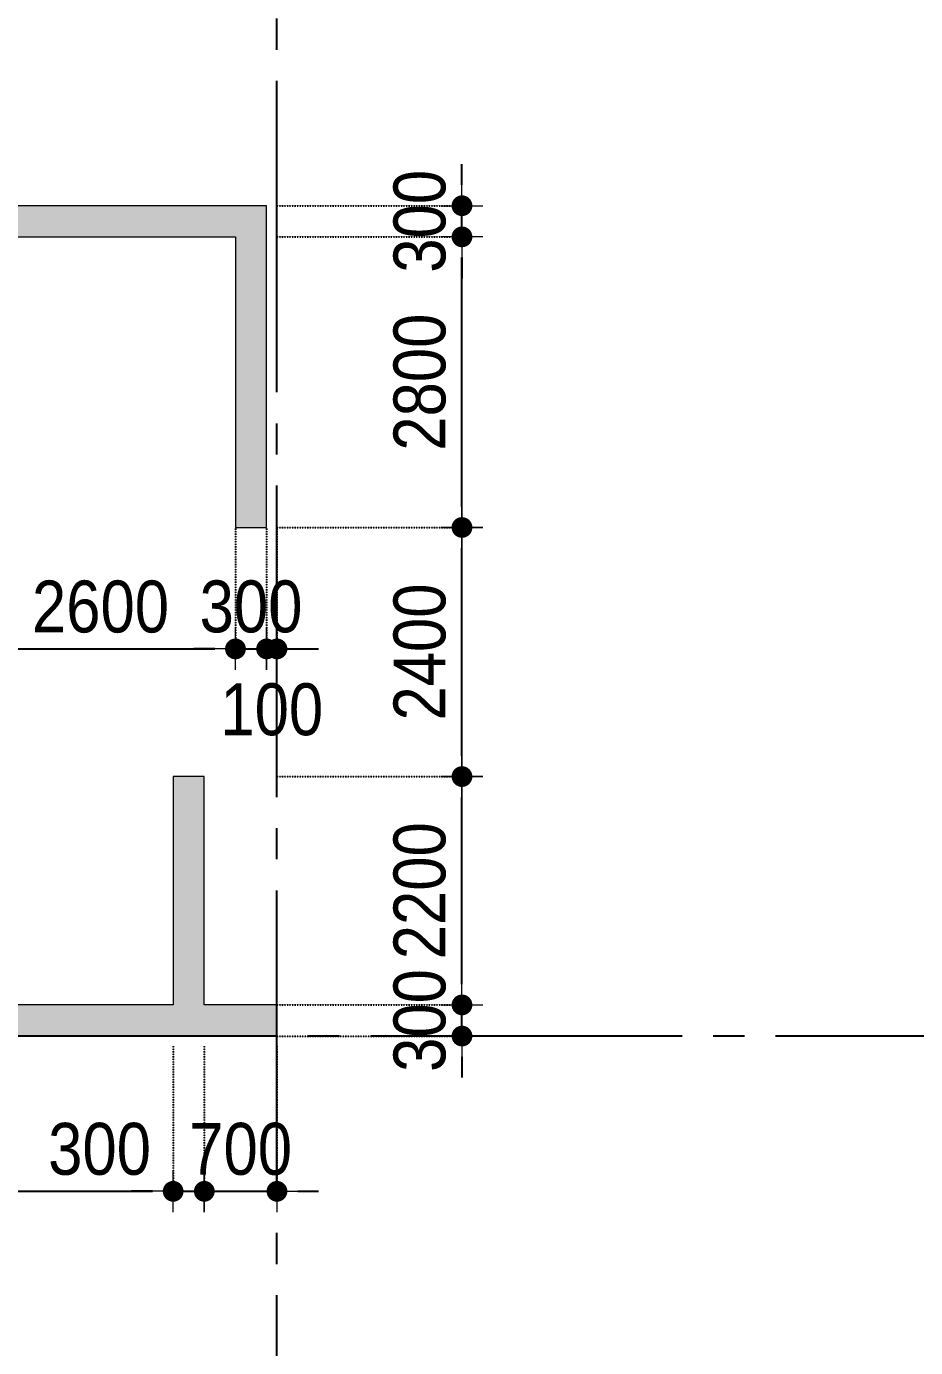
# Model space of a CAD drawing. Header units: millimetres. Extents: x -3973692 to -2843767, y 592734 to 838475.
# Drawn here: x -3463608 to -3455044, y 619230 to 631958 of the extents above; entities that cross this region are included whole.
import ezdxf
from ezdxf.enums import TextEntityAlignment as Align

# ---------------------------------------------------------------- set-up
doc = ezdxf.new("R2010")
doc.units = ezdxf.units.MM
doc.header["$MEASUREMENT"] = 0
doc.header["$PDMODE"] = 3
doc.header["$PDSIZE"] = -20
for name, pattern in [('CHG_XX_Luoi truc$0$MB_Luoi truc$0$Center101', [13, 10, -1, 1, -1]), ('DIVIDE2', [15.875, 6.35, -3.175, 0, -3.175, 0, -3.175]), ('HIDDEN5', [2.8375, 1.25, -1.5875])]:
    doc.linetypes.add(name, pattern=pattern)
doc.layers.get('0').update_dxf_attribs({"lineweight": 9})
doc.layers.get('Defpoints').update_dxf_attribs({"color": 10, "lineweight": 0})
for name, color, linetype, lineweight in [("'S_General_Dim_1", 1, 'Continuous', 18), ("'S_General_Divide_3 Intermediate", 3, 'DIVIDE2', 40), ('CHG_XX_Cot_Tang 1$0$NS-Pier', 150, 'Continuous', 9)]:
    doc.layers.add(name, color=color, linetype=linetype, lineweight=lineweight)
doc.layers.add('CHG_XX_Luoi truc$0$Grid', color=34, linetype='Continuous')
doc.layers.add('CHG_XX_Luoi truc$0$Grid Line', color=251, linetype='CHG_XX_Luoi truc$0$MB_Luoi truc$0$Center101')
doc.styles.add('arial', font='arial.ttf', dxfattribs={"width": 0.85})
doc.styles.add('CHG_XX_Luoi truc$0$MB_Luoi truc$0$Grid A-F$0$VNI-HelveCB', font='')
doc.styles.get('CHG_XX_Luoi truc$0$MB_Luoi truc$0$Grid A-F$0$VNI-HelveCB').set_extended_font_data('VNI-Helve-Condense', bold=True)
doc.dimstyles.new('200', dxfattribs={"dimscale": 200, "dimtxt": 2.5, "dimasz": 1, "dimexe": 0, "dimexo": 0, "dimgap": 0.75, "dimtad": 1, "dimdec": 0, "dimrnd": 10, "dimzin": 9, "dimdsep": 46, "dimtxsty": 'arial', "dimblk1": 'DIMDOT', "dimblk2": 'DIMDOT', "dimsah": 1, "dimcen": 2, "dimdle": 3, "dimclre": 8, "dimclrt": 2, "dimadec": 0, "dimazin": 0, "dimtfac": 1, "dimtdec": 0, "dimtix": 1, "dimtmove": 2, "dimatfit": 3, "dimldrblk": 'DIMPIJL', "dimfxl": 1, "dimtvp": 1.8, "dimtolj": 1, "dimtzin": 0, "dimarcsym": 0})

# ---------------------------------------------------------------- blocks, each defined once
blk = doc.blocks.new('*U2841')
at = {"layer": 'CHG_XX_Luoi truc$0$Grid Line'}
blk.add_line((0, 0), (0, 608), dxfattribs=at)
at = {"layer": 'CHG_XX_Luoi truc$0$Grid', "lineweight": -2, "style": 'CHG_XX_Luoi truc$0$MB_Luoi truc$0$Grid A-F$0$VNI-HelveCB'}
for tag, p in [('GRIDSUB', (0, 617)), ('GRID', (0, -9))]:
    blk.add_attdef(tag, text='', height=5, dxfattribs=at).set_placement(p, align=Align.MIDDLE)
blk = doc.blocks.new('*U2843')
at = {"layer": 'CHG_XX_Luoi truc$0$Grid Line'}
blk.add_line((0, 0), (0, 438), dxfattribs=at)
at = {"layer": 'CHG_XX_Luoi truc$0$Grid', "lineweight": -2, "style": 'CHG_XX_Luoi truc$0$MB_Luoi truc$0$Grid A-F$0$VNI-HelveCB'}
for tag, p in [('GRIDSUB', (0, 447)), ('GRID', (0, -9))]:
    blk.add_attdef(tag, text='', height=5, dxfattribs=at).set_placement(p, align=Align.MIDDLE)
blk = doc.blocks.new('CHG_XX_Luoi truc')
at = {"layer": 'CHG_XX_Luoi truc$0$Grid', "xscale": 300, "yscale": 300, "zscale": 300}
blk.add_blockref('*U2841', (87300, -12747), dxfattribs=at)
at = {"layer": 'CHG_XX_Luoi truc$0$Grid', "xscale": 300.0000000000013, "yscale": 300.0000000000013, "zscale": 300.0000000000013, "rotation": 90}
blk.add_blockref('*U2843', (110703, 12250), dxfattribs=at)
blk = doc.blocks.new('CHG_XX_Cot_Tang 1')
at = {"layer": 'CHG_XX_Cot_Tang 1$0$NS-Pier'}
h = blk.add_hatch(color=256, dxfattribs=at)
h.dxf.hatch_style = 1
h.paths.add_polyline_path([(84300, 19950), (86900, 19950), (86900, 17150), (87200, 17150), (87200, 20250), (84000, 20250), (84000, 19650), (79600, 19650), (79600, 17150), (79900, 17150), (79900, 19350), (84300, 19350)])
h = blk.add_hatch(color=256, dxfattribs=at)
h.dxf.hatch_style = 1
h.paths.add_polyline_path([(87300, 12550), (86600, 12550), (86600, 14750), (86300, 14750), (86300, 12550), (79900, 12550), (79900, 14750), (79600, 14750), (79600, 12250), (87300, 12250)])
for points in [[(87200, 17150), (87200, 20250), (84000, 20250), (84000, 19650), (79600, 19650), (79600, 17150), (79900, 17150), (79900, 19350), (84300, 19350), (84300, 19950), (86900, 19950), (86900, 17150), (87200, 17150)], [(79600, 14750), (79600, 12250), (87300, 12250), (87300, 12550), (86600, 12550), (86600, 14750), (86300, 14750), (86300, 12550), (79900, 12550), (79900, 14750), (79600, 14750)]]:
    blk.add_lwpolyline(points, dxfattribs=at)
blk.add_blockref('CHG_XX_Luoi truc', (0, 0), dxfattribs=at)
blk = doc.blocks.new('DIMDOT')
for p, q in [((0, -1), (0, 1)), ((1, 0), (-1, 0))]:
    blk.add_line(p, q)
at = {"const_width": 0.5}
blk.add_lwpolyline([(-0.25, 0, 1), (0.25, 0, 1)], format="xyb", close=True, dxfattribs=at)
blk = doc.blocks.new('*D370')
at = {"layer": "'S_General_Dim_1", "color": 8, "linetype": 'HIDDEN5', "lineweight": -2, "transparency": 16777216}
for p, q in [((-3468595, 622135), (-3468595, 620735)), ((-3462195, 622135), (-3462195, 620735))]:
    blk.add_line(p, q, dxfattribs=at)
at = {"layer": "'S_General_Dim_1", "color": 0, "lineweight": -2, "transparency": 16777216}
blk.add_line((-3468395, 620735), (-3462395, 620735), dxfattribs=at)
at = {"layer": 'Defpoints', "color": 0, "transparency": 16777216}
for p in [(-3468595, 622135), (-3462195, 622135), (-3462195, 620735)]:
    blk.add_point(p, dxfattribs=at)
at = {"layer": "'S_General_Dim_1", "color": 0, "lineweight": -2, "transparency": 16777216, "xscale": 200, "yscale": 200, "zscale": 200, "rotation": 180}
blk.add_blockref('DIMDOT', (-3468595, 620735), dxfattribs=at)
at = {"layer": "'S_General_Dim_1", "color": 0, "lineweight": -2, "transparency": 16777216, "xscale": 200, "yscale": 200, "zscale": 200}
blk.add_blockref('DIMDOT', (-3462195, 620735), dxfattribs=at)
at = {"layer": "'S_General_Dim_1", "color": 2, "transparency": 16777216, "insert": (-3465395, 621141), "char_height": 500, "attachment_point": 5, "style": 'arial'}
blk.add_mtext('\\A1;6400', dxfattribs=at)
blk = doc.blocks.new('DIMPIJL')
at = {"linetype": 'ByBlock'}
blk.add_solid([(-2.5, 0.417), (-2.5, -0.417), (0, 0)], dxfattribs=at)
blk = doc.blocks.new('*D371')
at = {"layer": "'S_General_Dim_1", "color": 8, "linetype": 'HIDDEN5', "lineweight": -2, "transparency": 16777216}
for p, q in [((-3462195, 622135), (-3462195, 620735)), ((-3461895, 622135), (-3461895, 620735))]:
    blk.add_line(p, q, dxfattribs=at)
at = {"layer": "'S_General_Dim_1", "color": 0, "lineweight": -2, "transparency": 16777216}
for p, q in [((-3462395, 620735), (-3462595, 620735)), ((-3462195, 620735), (-3461895, 620735)), ((-3461695, 620735), (-3461495, 620735))]:
    blk.add_line(p, q, dxfattribs=at)
at = {"layer": 'Defpoints', "color": 0, "transparency": 16777216}
for p in [(-3462195, 622135), (-3461895, 622135), (-3461895, 620735)]:
    blk.add_point(p, dxfattribs=at)
at = {"layer": "'S_General_Dim_1", "color": 0, "lineweight": -2, "transparency": 16777216, "xscale": 200, "yscale": 200, "zscale": 200}
blk.add_blockref('DIMDOT', (-3462195, 620735), dxfattribs=at)
at = {"layer": "'S_General_Dim_1", "color": 0, "lineweight": -2, "transparency": 16777216, "xscale": 200, "yscale": 200, "zscale": 200, "rotation": 180}
blk.add_blockref('DIMDOT', (-3461895, 620735), dxfattribs=at)
at = {"layer": "'S_General_Dim_1", "color": 2, "transparency": 16777216, "insert": (-3462904, 621141), "char_height": 500, "attachment_point": 5, "style": 'arial'}
blk.add_mtext('\\A1;300', dxfattribs=at)
blk = doc.blocks.new('*D372')
at = {"layer": "'S_General_Dim_1", "color": 8, "linetype": 'HIDDEN5', "lineweight": -2, "transparency": 16777216}
for p, q in [((-3461895, 622135), (-3461895, 620735)), ((-3461195, 622135), (-3461195, 620735))]:
    blk.add_line(p, q, dxfattribs=at)
at = {"layer": "'S_General_Dim_1", "color": 0, "lineweight": -2, "transparency": 16777216}
for p, q in [((-3462095, 620735), (-3462295, 620735)), ((-3461895, 620735), (-3461195, 620735)), ((-3460995, 620735), (-3460795, 620735))]:
    blk.add_line(p, q, dxfattribs=at)
at = {"layer": 'Defpoints', "color": 0, "transparency": 16777216}
for p in [(-3461895, 622135), (-3461195, 622135), (-3461195, 620735)]:
    blk.add_point(p, dxfattribs=at)
at = {"layer": "'S_General_Dim_1", "color": 0, "lineweight": -2, "transparency": 16777216, "xscale": 200, "yscale": 200, "zscale": 200}
blk.add_blockref('DIMDOT', (-3461895, 620735), dxfattribs=at)
at = {"layer": "'S_General_Dim_1", "color": 0, "lineweight": -2, "transparency": 16777216, "xscale": 200, "yscale": 200, "zscale": 200, "rotation": 180}
blk.add_blockref('DIMDOT', (-3461195, 620735), dxfattribs=at)
at = {"layer": "'S_General_Dim_1", "color": 2, "transparency": 16777216, "insert": (-3461545, 621141), "char_height": 500, "attachment_point": 5, "style": 'arial'}
blk.add_mtext('\\A1;700', dxfattribs=at)
blk = doc.blocks.new('*D373')
at = {"layer": "'S_General_Dim_1", "color": 0, "lineweight": -2, "transparency": 16777216}
for p, q in [((-3459413, 622731), (-3459413, 622931)), ((-3459413, 622231), (-3459413, 622531)), ((-3459413, 622031), (-3459413, 621831))]:
    blk.add_line(p, q, dxfattribs=at)
at = {"layer": "'S_General_Dim_1", "color": 8, "linetype": 'HIDDEN5', "lineweight": -2, "transparency": 16777216}
for p, q in [((-3461195, 622531), (-3459413, 622531)), ((-3461195, 622231), (-3459413, 622231))]:
    blk.add_line(p, q, dxfattribs=at)
at = {"layer": 'Defpoints', "color": 0, "transparency": 16777216}
for p in [(-3461195, 622531), (-3459413, 622531), (-3461195, 622231)]:
    blk.add_point(p, dxfattribs=at)
at = {"layer": "'S_General_Dim_1", "color": 0, "lineweight": -2, "transparency": 16777216, "xscale": 200, "yscale": 200, "zscale": 200}
for p, rotation in [((-3459413, 622531), 270), ((-3459413, 622231), 90)]:
    blk.add_blockref('DIMDOT', p, dxfattribs=dict(at, rotation=rotation))
at = {"layer": "'S_General_Dim_1", "color": 2, "transparency": 16777216, "insert": (-3459819, 622381), "char_height": 500, "attachment_point": 5, "rotation": 90, "style": 'arial'}
blk.add_mtext('\\A1;300', dxfattribs=at)
blk = doc.blocks.new('*D374')
at = {"layer": "'S_General_Dim_1", "color": 8, "linetype": 'HIDDEN5', "lineweight": -2, "transparency": 16777216}
for p, q in [((-3461195, 624731), (-3459413, 624731)), ((-3461195, 622531), (-3459413, 622531))]:
    blk.add_line(p, q, dxfattribs=at)
at = {"layer": "'S_General_Dim_1", "color": 0, "lineweight": -2, "transparency": 16777216}
blk.add_line((-3459413, 622731), (-3459413, 624531), dxfattribs=at)
at = {"layer": 'Defpoints', "color": 0, "transparency": 16777216}
for p in [(-3461195, 624731), (-3459413, 624731), (-3461195, 622531)]:
    blk.add_point(p, dxfattribs=at)
at = {"layer": "'S_General_Dim_1", "color": 0, "lineweight": -2, "transparency": 16777216, "xscale": 200, "yscale": 200, "zscale": 200}
for p, rotation in [((-3459413, 624731), 90), ((-3459413, 622531), 270)]:
    blk.add_blockref('DIMDOT', p, dxfattribs=dict(at, rotation=rotation))
at = {"layer": "'S_General_Dim_1", "color": 2, "transparency": 16777216, "insert": (-3459819, 623631), "char_height": 500, "attachment_point": 5, "rotation": 90, "style": 'arial'}
blk.add_mtext('\\A1;2200', dxfattribs=at)
blk = doc.blocks.new('*D375')
at = {"layer": "'S_General_Dim_1", "color": 8, "linetype": 'HIDDEN5', "lineweight": -2, "transparency": 16777216}
for p, q in [((-3461195, 627131), (-3459413, 627131)), ((-3461195, 624731), (-3459413, 624731))]:
    blk.add_line(p, q, dxfattribs=at)
at = {"layer": "'S_General_Dim_1", "color": 0, "lineweight": -2, "transparency": 16777216}
blk.add_line((-3459413, 624931), (-3459413, 626931), dxfattribs=at)
at = {"layer": 'Defpoints', "color": 0, "transparency": 16777216}
for p in [(-3461195, 627131), (-3459413, 627131), (-3461195, 624731)]:
    blk.add_point(p, dxfattribs=at)
at = {"layer": "'S_General_Dim_1", "color": 0, "lineweight": -2, "transparency": 16777216, "xscale": 200, "yscale": 200, "zscale": 200}
for p, rotation in [((-3459413, 627131), 90), ((-3459413, 624731), 270)]:
    blk.add_blockref('DIMDOT', p, dxfattribs=dict(at, rotation=rotation))
at = {"layer": "'S_General_Dim_1", "color": 2, "transparency": 16777216, "insert": (-3459819, 625931), "char_height": 500, "attachment_point": 5, "rotation": 90, "style": 'arial'}
blk.add_mtext('\\A1;2400', dxfattribs=at)
blk = doc.blocks.new('*D376')
at = {"layer": "'S_General_Dim_1", "color": 8, "linetype": 'HIDDEN5', "lineweight": -2, "transparency": 16777216}
for p, q in [((-3461195, 629931), (-3459413, 629931)), ((-3461195, 627131), (-3459413, 627131))]:
    blk.add_line(p, q, dxfattribs=at)
at = {"layer": "'S_General_Dim_1", "color": 0, "lineweight": -2, "transparency": 16777216}
blk.add_line((-3459413, 627331), (-3459413, 629731), dxfattribs=at)
at = {"layer": 'Defpoints', "color": 0, "transparency": 16777216}
for p in [(-3461195, 629931), (-3459413, 629931), (-3461195, 627131)]:
    blk.add_point(p, dxfattribs=at)
at = {"layer": "'S_General_Dim_1", "color": 0, "lineweight": -2, "transparency": 16777216, "xscale": 200, "yscale": 200, "zscale": 200}
for p, rotation in [((-3459413, 629931), 90), ((-3459413, 627131), 270)]:
    blk.add_blockref('DIMDOT', p, dxfattribs=dict(at, rotation=rotation))
at = {"layer": "'S_General_Dim_1", "color": 2, "transparency": 16777216, "insert": (-3459819, 628531), "char_height": 500, "attachment_point": 5, "rotation": 90, "style": 'arial'}
blk.add_mtext('\\A1;2800', dxfattribs=at)
blk = doc.blocks.new('*D377')
at = {"layer": "'S_General_Dim_1", "color": 0, "lineweight": -2, "transparency": 16777216}
for p, q in [((-3459413, 630431), (-3459413, 630631)), ((-3459413, 629931), (-3459413, 630231)), ((-3459413, 629731), (-3459413, 629531))]:
    blk.add_line(p, q, dxfattribs=at)
at = {"layer": "'S_General_Dim_1", "color": 8, "linetype": 'HIDDEN5', "lineweight": -2, "transparency": 16777216}
for p, q in [((-3461195, 630231), (-3459413, 630231)), ((-3461195, 629931), (-3459413, 629931))]:
    blk.add_line(p, q, dxfattribs=at)
at = {"layer": 'Defpoints', "color": 0, "transparency": 16777216}
for p in [(-3461195, 630231), (-3459413, 630231), (-3461195, 629931)]:
    blk.add_point(p, dxfattribs=at)
at = {"layer": "'S_General_Dim_1", "color": 0, "lineweight": -2, "transparency": 16777216, "xscale": 200, "yscale": 200, "zscale": 200}
for p, rotation in [((-3459413, 630231), 270), ((-3459413, 629931), 90)]:
    blk.add_blockref('DIMDOT', p, dxfattribs=dict(at, rotation=rotation))
at = {"layer": "'S_General_Dim_1", "color": 2, "transparency": 16777216, "insert": (-3459819, 630081), "char_height": 500, "attachment_point": 5, "rotation": 90, "style": 'arial'}
blk.add_mtext('\\A1;300', dxfattribs=at)
blk = doc.blocks.new('*D382')
at = {"layer": "'S_General_Dim_1", "color": 8, "linetype": 'HIDDEN5', "lineweight": -2, "transparency": 16777216}
for p, q in [((-3464195, 627131), (-3464195, 625961)), ((-3461595, 627131), (-3461595, 625961))]:
    blk.add_line(p, q, dxfattribs=at)
at = {"layer": "'S_General_Dim_1", "color": 0, "lineweight": -2, "transparency": 16777216}
blk.add_line((-3463995, 625961), (-3461795, 625961), dxfattribs=at)
at = {"layer": 'Defpoints', "color": 0, "transparency": 16777216}
for p in [(-3464195, 627131), (-3461595, 627131), (-3461595, 625961)]:
    blk.add_point(p, dxfattribs=at)
at = {"layer": "'S_General_Dim_1", "color": 0, "lineweight": -2, "transparency": 16777216, "xscale": 200, "yscale": 200, "zscale": 200, "rotation": 180}
blk.add_blockref('DIMDOT', (-3464195, 625961), dxfattribs=at)
at = {"layer": "'S_General_Dim_1", "color": 0, "lineweight": -2, "transparency": 16777216, "xscale": 200, "yscale": 200, "zscale": 200}
blk.add_blockref('DIMDOT', (-3461595, 625961), dxfattribs=at)
at = {"layer": "'S_General_Dim_1", "color": 2, "transparency": 16777216, "insert": (-3462895, 626366), "char_height": 500, "attachment_point": 5, "style": 'arial'}
blk.add_mtext('\\A1;2600', dxfattribs=at)
blk = doc.blocks.new('*D383')
at = {"layer": "'S_General_Dim_1", "color": 8, "linetype": 'HIDDEN5', "lineweight": -2, "transparency": 16777216}
for p, q in [((-3461595, 627131), (-3461595, 625961)), ((-3461295, 627131), (-3461295, 625961))]:
    blk.add_line(p, q, dxfattribs=at)
at = {"layer": "'S_General_Dim_1", "color": 0, "lineweight": -2, "transparency": 16777216}
for p, q in [((-3461795, 625961), (-3461995, 625961)), ((-3461595, 625961), (-3461295, 625961)), ((-3461095, 625961), (-3460895, 625961))]:
    blk.add_line(p, q, dxfattribs=at)
at = {"layer": 'Defpoints', "color": 0, "transparency": 16777216}
for p in [(-3461595, 627131), (-3461295, 627131), (-3461295, 625961)]:
    blk.add_point(p, dxfattribs=at)
at = {"layer": "'S_General_Dim_1", "color": 0, "lineweight": -2, "transparency": 16777216, "xscale": 200, "yscale": 200, "zscale": 200}
blk.add_blockref('DIMDOT', (-3461595, 625961), dxfattribs=at)
at = {"layer": "'S_General_Dim_1", "color": 0, "lineweight": -2, "transparency": 16777216, "xscale": 200, "yscale": 200, "zscale": 200, "rotation": 180}
blk.add_blockref('DIMDOT', (-3461295, 625961), dxfattribs=at)
at = {"layer": "'S_General_Dim_1", "color": 2, "transparency": 16777216, "insert": (-3461445, 626367), "char_height": 500, "attachment_point": 5, "style": 'arial'}
blk.add_mtext('\\A1;300', dxfattribs=at)
blk = doc.blocks.new('*D384')
at = {"layer": "'S_General_Dim_1", "color": 8, "linetype": 'HIDDEN5', "lineweight": -2, "transparency": 16777216}
for p, q in [((-3461295, 627131), (-3461295, 625961)), ((-3461195, 627131), (-3461195, 625961))]:
    blk.add_line(p, q, dxfattribs=at)
at = {"layer": "'S_General_Dim_1", "color": 0, "lineweight": -2, "transparency": 16777216}
for p, q in [((-3461495, 625961), (-3461695, 625961)), ((-3461295, 625961), (-3461195, 625961)), ((-3460995, 625961), (-3460795, 625961))]:
    blk.add_line(p, q, dxfattribs=at)
at = {"layer": 'Defpoints', "color": 0, "transparency": 16777216}
for p in [(-3461295, 627131), (-3461195, 627131), (-3461195, 625961)]:
    blk.add_point(p, dxfattribs=at)
at = {"layer": "'S_General_Dim_1", "color": 0, "lineweight": -2, "transparency": 16777216, "xscale": 200, "yscale": 200, "zscale": 200}
blk.add_blockref('DIMDOT', (-3461295, 625961), dxfattribs=at)
at = {"layer": "'S_General_Dim_1", "color": 0, "lineweight": -2, "transparency": 16777216, "xscale": 200, "yscale": 200, "zscale": 200, "rotation": 180}
blk.add_blockref('DIMDOT', (-3461195, 625961), dxfattribs=at)
at = {"layer": "'S_General_Dim_1", "color": 2, "transparency": 16777216, "insert": (-3461245, 625376), "char_height": 500, "attachment_point": 5, "style": 'arial'}
blk.add_mtext('\\A1;100', dxfattribs=at)

msp = doc.modelspace()

# ---------------------------------------------------------------- block references
at = {"layer": "'S_General_Divide_3 Intermediate"}
msp.add_blockref('CHG_XX_Cot_Tang 1', (-3548495.2, 609981), dxfattribs=at)

# ---------------------------------------------------------------- dimensions: what is measured, and where the dimension line sits
at = {"layer": "'S_General_Dim_1"}
for base, p1, p2, picture, middle in [((-3459413.3, 630231), (-3461195.2, 629931), (-3461195.2, 630231), '*D377', (-3459818.7, 630081)), ((-3459413.3, 629931), (-3461195.2, 627131), (-3461195.2, 629931), '*D376', (-3459818.6, 628531)), ((-3459413.3, 627131), (-3461195.2, 624731), (-3461195.2, 627131), '*D375', (-3459818.6, 625931)), ((-3459413.3, 624731), (-3461195.2, 622531), (-3461195.2, 624731), '*D374', (-3459818.6, 623631)), ((-3459413.3, 622531), (-3461195.2, 622231), (-3461195.2, 622531), '*D373', (-3459818.7, 622381))]:
    dim = msp.add_linear_dim(base=base, p1=p1, p2=p2, angle=90, dimstyle='200', dxfattribs=at)
    dim.commit()
    dim.dimension.update_dxf_attribs({"geometry": picture, "text_midpoint": middle})
for base, p1, p2, picture, middle in [((-3461595.2, 625961.2), (-3464195.2, 627131), (-3461595.2, 627131), '*D382', (-3462895.2, 626366.5)), ((-3461295.2, 625961.2), (-3461595.2, 627131), (-3461295.2, 627131), '*D383', (-3461445.2, 626366.6)), ((-3462195.2, 620735.3), (-3468595.2, 622135.3), (-3462195.2, 622135.3), '*D370', (-3465395.2, 621140.6)), ((-3461195.2, 620735.3), (-3461895.2, 622135.3), (-3461195.2, 622135.3), '*D372', (-3461545.2, 621140.6))]:
    dim = msp.add_linear_dim(base=base, p1=p1, p2=p2, dimstyle='200', dxfattribs=at)
    dim.commit()
    dim.dimension.update_dxf_attribs({"geometry": picture, "text_midpoint": middle})
for base, p1, p2, picture, middle in [((-3461195.2, 625961.2), (-3461295.2, 627131), (-3461195.2, 627131), '*D384', (-3461245.2, 625376.5)), ((-3461895.2, 620735.3), (-3462195.2, 622135.3), (-3461895.2, 622135.3), '*D371', (-3462903.9, 621140.8))]:
    dim = msp.add_linear_dim(base=base, p1=p1, p2=p2, dimstyle='200', dxfattribs=at)
    dim.commit()
    dim.dimension.update_dxf_attribs({"geometry": picture, "text_midpoint": middle, "dimtype": 160})

doc.saveas('drawing.dxf')
